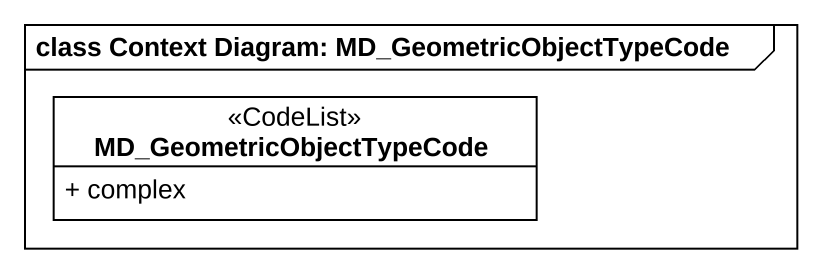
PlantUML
@startuml
mainframe class Context Diagram: MD_GeometricObjectTypeCode
hide circle
hide empty members
skinparam classAttributeIconSize 0
class MD_GeometricObjectTypeCode <<CodeList>> #FFFFFF {
  + complex
}
@enduml
